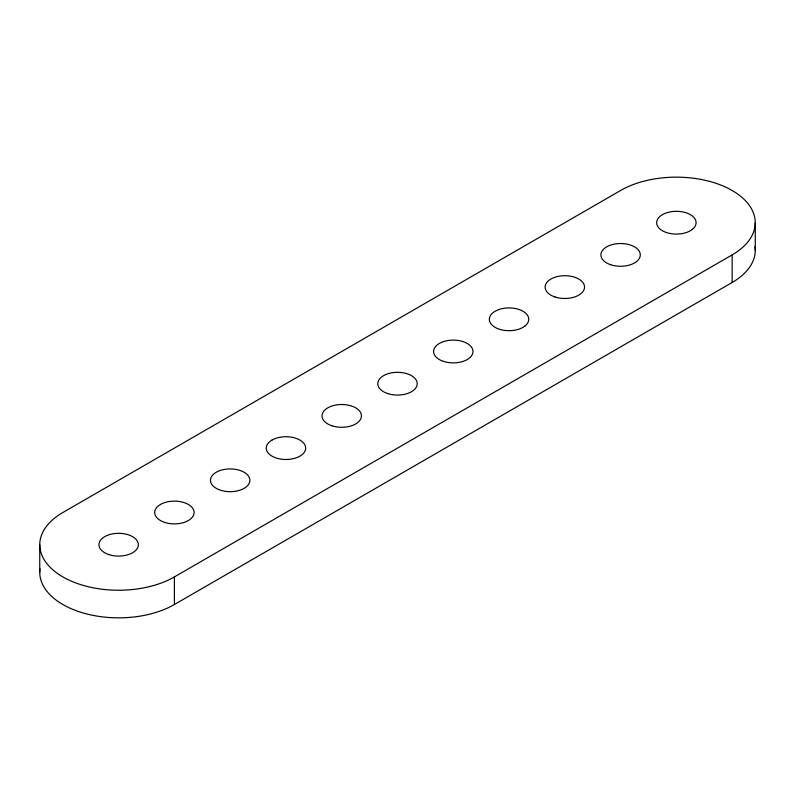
<?xml version="1.0" encoding="UTF-8"?>
<svg xmlns="http://www.w3.org/2000/svg" width="795" height="795" viewBox="0 0 795 795"><rect width="100%" height="100%" fill="white"/><g stroke="black" fill="none" stroke-linecap="round" stroke-linejoin="round"><path stroke-width="1.19" d="M174.403 576.902L732.145 254.897A78.874 45.544 0 0 0 732.145 190.492A78.874 45.544 0 0 0 620.597 190.492L62.855 512.507A78.874 45.544 0 0 0 62.855 576.902A78.874 45.544 0 0 0 174.403 576.902L174.403 604.508A78.874 45.544 0 0 1 85.602 613.66A78.874 45.544 0 0 1 39.989 568.733M174.403 604.508L732.145 282.493A78.874 45.544 0 0 0 755.011 246.718M755.25 222.689L755.25 250.296M732.145 254.897L732.145 282.493M39.75 544.704L39.75 572.311M160.461 504.457L158.453 505.809A19.716 11.388 0 0 0 160.461 520.556A19.716 11.388 0 0 0 185.99 521.719L188.345 520.556A19.716 11.388 0 0 0 188.345 504.457A19.716 11.388 0 0 0 160.461 504.457M272.009 440.052L270.002 441.414A19.716 11.388 0 0 0 270.956 455.495A19.716 11.388 0 0 0 294.905 458.248L297.539 457.314A19.716 11.388 0 0 0 299.894 440.052L297.539 438.89A19.716 11.388 0 0 0 272.009 440.052M524.998 325.99L522.991 327.351A19.716 11.388 0 0 1 495.106 327.351A19.716 11.388 0 0 1 495.106 311.243L497.461 310.09A19.716 11.388 0 0 1 522.991 311.243A19.716 11.388 0 0 1 524.998 325.99M692.326 229.387L690.318 230.749A19.716 11.388 0 0 1 662.434 230.749A19.716 11.388 0 0 1 662.434 214.64L664.779 213.487A19.716 11.388 0 0 1 690.318 214.64A19.716 11.388 0 0 1 692.326 229.387M239.126 490.445L236.274 491.131A19.716 11.388 0 0 1 216.23 488.349L214.223 486.997A19.716 11.388 0 0 1 224.081 469.477L227.092 469.06A19.716 11.388 0 0 1 241.769 471.097L244.125 472.25A19.716 11.388 0 0 1 239.126 490.445M108.766 554.562A19.716 11.388 0 0 0 138.35 544.704A19.716 11.388 0 0 0 108.766 534.846A19.716 11.388 0 0 0 108.766 554.562M554.96 296.952A19.716 11.388 0 0 0 584.544 287.094A19.716 11.388 0 0 0 554.96 277.236A19.716 11.388 0 0 0 554.96 296.952M610.739 264.755A19.716 11.388 0 0 0 640.313 254.897A19.716 11.388 0 0 0 610.739 245.039A19.716 11.388 0 0 0 610.739 264.755M387.642 393.555A19.716 11.388 0 0 0 417.216 383.697A19.716 11.388 0 0 0 387.642 373.839A19.716 11.388 0 0 0 387.642 393.555M331.863 425.762A19.716 11.388 0 0 0 361.447 415.904A19.716 11.388 0 0 0 331.863 406.036A19.716 11.388 0 0 0 331.863 425.762M443.411 361.357A19.716 11.388 0 0 0 472.995 351.499A19.716 11.388 0 0 0 443.411 341.641A19.716 11.388 0 0 0 443.411 361.357"/></g></svg>
